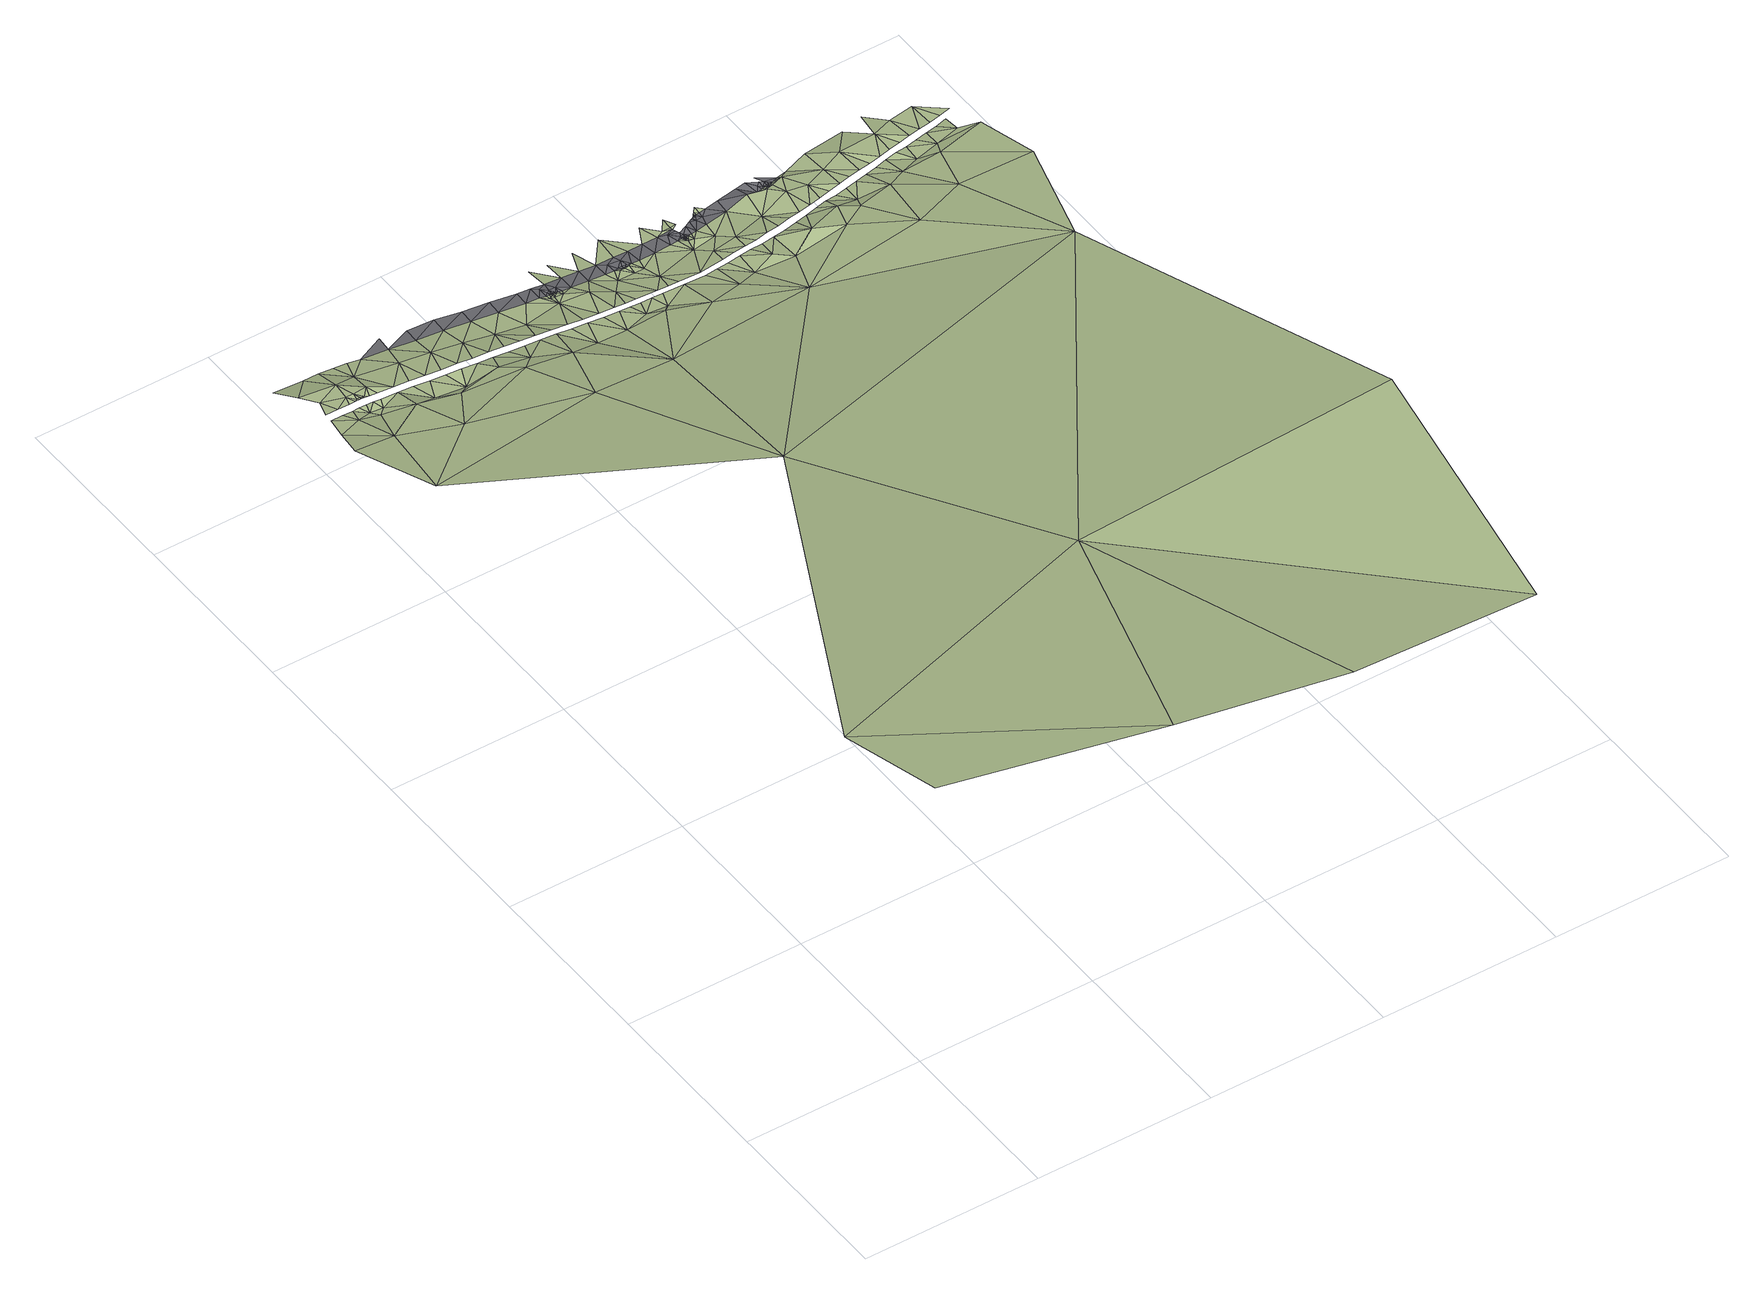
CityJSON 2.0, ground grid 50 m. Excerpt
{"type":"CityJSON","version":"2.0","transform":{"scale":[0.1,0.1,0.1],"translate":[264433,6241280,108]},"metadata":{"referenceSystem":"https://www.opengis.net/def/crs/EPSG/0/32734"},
"CityObjects":{
"terrain1":{"type":"TINRelief","geometry":[{"type":"CompositeSurface","lod":"1","boundaries":[[[0,1,2]],[[1,3,2]],[[4,5,6]],[[7,6,5]],[[4,8,5]],[[9,10,7]],[[7,5,9]],[[9,11,10]],[[12,13,14]],[[15,2,3]],[[9,16,11]],[[5,17,9]],[[18,19,20]],[[14,21,20]],[[13,22,14]],[[23,16,9]],[[24,22,13]],[[9,17,23]],[[25,16,23]],[[21,14,22]],[[20,21,18]],[[5,26,17]],[[22,24,27]],[[23,28,25]],[[8,26,5]],[[22,27,29]],[[23,17,30]],[[29,27,31]],[[32,22,29]],[[33,28,23]],[[22,32,21]],[[34,29,31]],[[34,32,29]],[[33,23,30]],[[31,35,34]],[[35,36,34]],[[34,36,32]],[[30,17,26]],[[37,36,35]],[[8,4,38]],[[39,21,32]],[[33,30,40]],[[39,32,36]],[[18,21,41]],[[36,37,39]],[[39,37,42]],[[43,40,30]],[[26,43,30]],[[21,39,44]],[[41,21,44]],[[45,39,42]],[[8,46,26]],[[44,39,45]],[[47,41,44]],[[26,48,43]],[[15,38,4]],[[49,47,44]],[[26,46,48]],[[43,48,50]],[[51,44,45]],[[44,52,49]],[[45,53,51]],[[50,48,54]],[[52,44,51]],[[3,1,55]],[[48,46,56]],[[8,57,46]],[[58,51,53]],[[56,54,48]],[[59,54,56]],[[52,51,60]],[[38,57,8]],[[51,58,61]],[[46,62,56]],[[61,58,63]],[[64,59,56]],[[60,51,61]],[[61,63,65]],[[46,57,62]],[[56,66,64]],[[66,56,62]],[[61,67,60]],[[68,61,65]],[[68,65,69]],[[70,66,62]],[[71,67,61]],[[72,62,57]],[[73,68,69]],[[71,61,68]],[[62,72,70]],[[74,57,38]],[[15,75,38]],[[72,76,70]],[[57,74,72]],[[68,73,77]],[[73,78,77]],[[76,72,79]],[[80,71,68]],[[68,77,80]],[[81,77,78]],[[82,79,72]],[[38,75,74]],[[82,72,74]],[[77,81,83]],[[84,82,74]],[[85,80,77]],[[77,83,86]],[[85,77,86]],[[87,84,74]],[[75,87,74]],[[86,83,88]],[[84,87,89]],[[86,88,90]],[[91,3,55]],[[92,85,86]],[[87,93,89]],[[75,94,87]],[[95,86,90]],[[87,94,93]],[[92,86,95]],[[75,15,96]],[[97,95,90]],[[93,94,98]],[[95,99,92]],[[100,94,75]],[[101,95,97]],[[95,102,99]],[[102,103,99]],[[94,104,98]],[[95,105,102]],[[106,103,102]],[[102,107,106]],[[107,102,105]],[[105,95,108]],[[109,106,107]],[[110,107,105]],[[101,111,95]],[[107,110,109]],[[110,105,112]],[[109,110,113]],[[110,112,113]],[[112,105,108]],[[104,94,114]],[[115,113,112]],[[108,95,111]],[[115,112,108]],[[116,111,101]],[[117,115,108]],[[3,118,15]],[[119,100,75]],[[114,94,100]],[[117,108,120]],[[120,108,111]],[[121,104,114]],[[122,123,124]],[[111,116,125]],[[116,126,125]],[[114,127,121]],[[128,120,111]],[[100,129,114]],[[130,125,126]],[[125,128,111]],[[127,114,131]],[[131,114,129]],[[132,133,122]],[[125,130,134]],[[100,119,129]],[[135,128,125]],[[75,96,119]],[[129,136,131]],[[135,125,134]],[[128,135,137]],[[138,136,129]],[[139,132,140]],[[129,119,138]],[[141,137,135]],[[142,141,135]],[[134,143,135]],[[142,135,144]],[[143,134,145]],[[146,141,142]],[[144,135,143]],[[144,147,142]],[[147,146,142]],[[148,3,91]],[[147,149,146]],[[143,145,150]],[[151,147,144]],[[147,151,149]],[[138,119,152]],[[140,153,154]],[[149,151,155]],[[151,144,156]],[[144,143,156]],[[155,151,156]],[[157,143,150]],[[158,155,156]],[[154,153,159]],[[143,160,156]],[[152,161,138]],[[96,15,118]],[[96,152,119]],[[156,160,158]],[[159,162,154]],[[161,152,163]],[[143,157,164]],[[143,164,160]],[[163,152,165]],[[165,152,96]],[[166,157,167]],[[163,165,168]],[[169,160,164]],[[162,170,171]],[[164,157,166]],[[169,164,172]],[[165,173,168]],[[174,171,170]],[[167,175,166]],[[176,172,164]],[[170,177,174]],[[176,178,172]],[[179,176,164]],[[178,180,181]],[[178,176,180]],[[118,3,148]],[[165,96,182]],[[181,180,183]],[[165,184,173]],[[176,185,180]],[[186,183,180]],[[186,180,187]],[[185,187,180]],[[188,183,186]],[[189,174,177]],[[186,187,190]],[[190,188,186]],[[191,187,185]],[[191,190,187]],[[176,179,185]],[[192,188,190]],[[191,192,190]],[[164,166,193]],[[166,175,194]],[[185,195,191]],[[192,191,195]],[[189,196,174]],[[179,195,185]],[[197,189,177]],[[164,193,179]],[[195,179,198]],[[197,199,189]],[[189,199,196]],[[200,173,184]],[[201,198,179]],[[182,184,165]],[[194,202,166]],[[193,166,202]],[[201,179,193]],[[203,200,184]],[[201,193,204]],[[202,194,205]],[[203,184,206]],[[182,206,184]],[[207,208,209]],[[205,210,202]],[[211,207,209]],[[212,182,96]],[[213,211,209]],[[213,214,211]],[[215,193,202]],[[216,214,213]],[[216,217,214]],[[204,193,215]],[[216,218,217]],[[218,219,217]],[[219,218,220]],[[221,206,182]],[[222,202,210]],[[215,202,222]],[[223,206,221]],[[222,210,224]],[[212,221,182]],[[225,223,221]],[[96,226,212]],[[224,227,222]],[[228,215,222]],[[225,221,229]],[[230,222,227]],[[212,231,221]],[[221,231,229]],[[222,232,228]],[[230,233,222]],[[233,232,222]],[[228,232,234]],[[118,226,96]],[[235,233,230]],[[236,229,231]],[[234,232,237]],[[238,231,212]],[[232,239,237]],[[240,232,233]],[[239,232,240]],[[236,231,241]],[[242,237,239]],[[243,239,240]],[[238,212,226]],[[233,235,244]],[[243,242,239]],[[233,245,240]],[[242,243,246]],[[240,247,243]],[[246,243,247]],[[244,235,248]],[[245,247,240]],[[249,246,247]],[[245,233,244]],[[247,245,249]],[[250,241,231]],[[238,250,231]],[[249,245,251]],[[244,248,252]],[[250,253,241]],[[245,254,251]],[[244,255,245]],[[256,244,252]],[[226,257,238]],[[250,258,253]],[[255,254,245]],[[238,257,250]],[[256,255,244]],[[259,258,250]],[[259,250,257]],[[256,260,255]],[[254,255,261]],[[226,262,257]],[[263,255,260]],[[264,259,257]],[[262,226,118]],[[265,261,255]],[[255,263,265]],[[264,257,266]],[[265,263,267]],[[266,257,262]],[[264,266,268]],[[269,261,265]],[[270,265,267]],[[266,271,268]],[[270,272,265]],[[273,271,266]],[[266,262,274]],[[265,272,269]],[[275,271,273]],[[270,276,272]],[[118,277,262]],[[273,266,274]],[[275,273,278]],[[272,276,279]],[[280,272,279]],[[273,281,278]],[[277,274,262]],[[281,273,274]],[[272,280,282]],[[278,281,283]],[[284,272,282]],[[283,281,285]],[[286,282,280]],[[274,287,281]],[[288,285,281]],[[289,282,286]],[[277,287,274]],[[285,288,290]],[[289,286,291]],[[281,287,288]],[[288,292,290]],[[291,293,289]],[[289,293,294]]]}]},
"road1":{"type":"Road","attributes":{"highway":"primary","name":"Philip Kgosana Drive","surface":"asphalt","lanes":2,"width":4.4,"oneway":"yes"},"geometry":[{"type":"MultiSurface","lod":"1","boundaries":[[[295,52,60]],[[67,296,60]],[[67,297,296]],[[297,67,71]],[[71,298,297]],[[298,71,80]],[[80,299,298]],[[299,80,85]],[[85,300,299]],[[300,85,92]],[[301,300,92]],[[301,92,99]],[[99,302,301]],[[99,103,302]],[[106,303,103]],[[103,303,302]],[[303,106,304]],[[106,109,304]],[[302,303,305]],[[302,124,301]],[[305,303,304]],[[304,109,306]],[[304,306,305]],[[109,113,306]],[[307,306,113]],[[124,302,305]],[[305,306,307]],[[113,115,307]],[[307,308,305]],[[308,307,115]],[[305,308,124]],[[117,308,115]],[[120,308,117]],[[122,124,308]],[[120,122,308]],[[120,132,122]],[[120,128,132]],[[128,140,132]],[[140,128,137]],[[309,140,137]],[[309,137,141]],[[310,309,141]],[[153,140,309]],[[310,141,146]],[[311,309,310]],[[312,310,146]],[[146,149,312]],[[311,310,312]],[[153,309,311]],[[149,313,312]],[[312,313,311]],[[149,155,313]],[[155,311,313]],[[159,153,311]],[[311,155,159]],[[155,158,159]],[[158,162,159]],[[158,160,162]],[[160,170,162]],[[160,169,170]],[[169,314,170]],[[169,172,314]],[[177,170,314]],[[315,314,172]],[[172,178,315]],[[315,316,314]],[[178,181,317]],[[315,178,317]],[[177,314,318]],[[314,316,318]],[[181,183,317]],[[317,319,315]],[[183,320,317]],[[320,183,188]],[[320,319,317]],[[321,320,188]],[[320,321,319]],[[319,322,315]],[[192,321,188]],[[323,319,321]],[[192,323,321]],[[315,322,316]],[[322,319,323]],[[195,323,192]],[[195,322,323]],[[322,195,198]],[[324,316,322]],[[324,322,198]],[[324,198,201]],[[201,325,324]],[[325,201,326]],[[201,204,326]],[[325,326,327]],[[326,328,327]],[[328,326,329]],[[328,329,208]],[[326,204,330]],[[208,329,209]],[[329,213,209]],[[330,329,326]],[[216,213,329]],[[216,329,330]],[[216,330,218]],[[215,330,204]],[[220,218,330]],[[215,220,330]],[[220,215,331]],[[331,215,228]],[[332,331,228]],[[332,228,234]],[[333,332,234]],[[234,334,333]],[[237,334,234]],[[335,333,334]],[[334,237,336]],[[336,335,334]],[[336,237,242]],[[337,336,242]],[[335,336,338]],[[336,337,338]],[[242,246,337]],[[337,246,339]],[[337,339,338]],[[339,246,249]],[[249,338,339]],[[338,251,340]],[[249,251,338]]]}]}
},
"vertices":[
[88,61,799],[744,12,697],[28,356,770],[1014,806,550],[42,2099,249],[115,2381,159],[6,2388,161],[39,2493,116],[258,2295,189],[104,2516,113],[55,2560,102],[89,2561,101],[54,2582,105],[89,2583,104],[71,2632,98],[694,1582,399],[117,2561,100],[163,2508,105],[111,2761,50],[26,2762,55],[36,2672,101],[140,2665,95],[131,2609,102],[148,2534,100],[123,2584,102],[137,2562,100],[235,2461,139],[140,2584,102],[157,2562,100],[148,2589,102],[185,2530,99],[157,2584,102],[152,2609,102],[177,2561,99],[158,2590,102],[159,2584,102],[170,2589,100],[181,2583,100],[569,2195,204],[192,2614,100],[197,2559,99],[154,2760,50],[203,2581,100],[245,2556,98],[208,2689,66],[246,2578,99],[346,2437,134],[197,2759,47],[306,2489,99],[234,2755,46],[288,2553,97],[318,2659,77],[271,2751,44],[290,2575,97],[332,2549,96],[1260,4,606],[393,2483,94],[520,2417,142],[333,2571,96],[376,2546,94],[345,2743,43],[405,2650,73],[480,2473,121],[377,2568,94],[419,2543,93],[421,2565,93],[463,2540,90],[419,2735,40],[492,2642,64],[464,2562,90],[506,2536,90],[493,2727,40],[567,2467,111],[508,2558,90],[650,2408,130],[797,2199,189],[550,2533,88],[579,2635,52],[551,2555,88],[594,2530,86],[567,2719,36],[595,2552,86],[637,2527,86],[638,2549,84],[681,2524,84],[641,2710,34],[666,2629,42],[740,2434,93],[682,2546,81],[724,2520,82],[726,2542,79],[1848,88,485],[715,2702,31],[768,2517,80],[828,2438,86],[778,2653,35],[1246,2280,126],[769,2539,75],[812,2514,77],[752,2698,31],[931,2426,105],[813,2536,73],[774,2682,29],[770,2696,29],[855,2511,77],[785,2682,29],[780,2695,29],[784,2692,29],[805,2675,35],[789,2694,29],[789,2692,29],[847,2627,55],[796,2691,29],[790,2694,29],[901,2464,80],[802,2693,29],[856,2533,73],[814,2692,27],[1827,2007,213],[1030,2374,120],[838,2691,27],[886,2510,75],[841,2735,22],[799,2811,6],[793,2738,24],[903,2596,50],[887,2532,70],[917,2510,73],[886,2688,25],[963,2463,75],[917,2532,68],[948,2509,73],[889,2732,20],[849,2807,4],[979,2531,65],[944,2648,27],[979,2509,71],[934,2685,23],[1041,2508,69],[922,2808,3],[936,2728,18],[959,2683,23],[970,2675,25],[1026,2589,42],[993,2647,25],[1009,2530,65],[983,2681,21],[984,2674,25],[1964,869,528],[985,2681,21],[1040,2530,63],[997,2675,25],[1135,2412,95],[984,2725,21],[1001,2812,3],[1008,2683,21],[1022,2650,23],[1101,2529,61],[1031,2684,19],[1028,2728,15],[1078,2686,17],[1103,2507,67],[1072,2730,13],[1139,2512,65],[1159,2639,20],[1203,2447,70],[1184,2592,40],[1173,2539,58],[1175,2517,63],[1124,2689,16],[1117,2732,12],[1103,2789,6],[1147,2690,16],[1211,2522,63],[1138,2743,12],[1209,2544,58],[1169,2678,14],[1161,2735,12],[1158,2691,16],[1182,2672,19],[1166,2687,14],[1164,2691,14],[1316,2438,71],[1167,2691,14],[1273,2476,71],[1172,2683,14],[1168,2690,14],[1169,2687,14],[1170,2691,14],[1162,2744,10],[1170,2690,14],[1172,2688,14],[1172,2691,14],[1230,2652,19],[1245,2549,56],[1180,2693,14],[1166,2781,5],[1164,2735,10],[1189,2694,14],[1179,2746,10],[1247,2527,61],[1205,2697,14],[1255,2603,40],[1284,2533,54],[1238,2702,13],[1281,2554,54],[1320,2538,54],[1231,2747,9],[1230,2746,9],[1232,2746,9],[1316,2560,54],[1233,2749,9],[1462,2436,99],[1235,2747,9],[1235,2752,9],[1304,2714,12],[1240,2747,9],[1240,2758,9],[1250,2749,9],[1251,2771,9],[1269,2752,9],[1385,2472,98],[1359,2645,20],[1356,2543,54],[1352,2565,54],[1392,2548,56],[1593,2317,136],[1388,2570,56],[1371,2725,24],[1427,2556,55],[1422,2578,52],[1490,2517,82],[1418,2707,30],[1440,2659,48],[1404,2730,9],[1457,2585,52],[1461,2564,55],[1420,2733,9],[1534,2483,87],[1429,2730,9],[1437,2712,30],[1495,2572,54],[1437,2736,9],[1438,2732,9],[1496,2650,47],[1467,2718,36],[1438,2736,9],[1447,2734,9],[1491,2593,50],[1455,2740,9],[1558,2532,57],[1471,2744,10],[1525,2601,49],[1530,2579,49],[1503,2751,10],[1561,2680,39],[1560,2609,49],[1637,2507,83],[1564,2587,47],[1598,2595,47],[1594,2617,47],[1568,2767,20],[1754,2389,113],[1628,2625,45],[1633,2603,45],[1627,2708,41],[1700,2546,63],[1663,2633,42],[1667,2611,44],[1697,2797,2],[1697,2640,42],[1701,2619,44],[1734,2715,38],[1764,2580,44],[1808,2546,70],[1736,2627,44],[1731,2648,40],[1958,2373,124],[1770,2635,38],[1766,2656,38],[1800,2664,38],[1833,2595,46],[1796,2742,29],[1804,2642,38],[1762,2813,4],[1839,2650,35],[1834,2672,35],[1946,2577,71],[1902,2611,49],[1869,2754,27],[1873,2658,33],[1869,2680,31],[1907,2666,33],[1903,2687,31],[1937,2695,30],
[349,2787,41],[423,2779,35],[497,2771,38],[571,2762,33],[645,2754,31],[719,2746,26],[756,2742,26],[770,2725,29],[779,2705,29],[784,2697,29],[787,2710,29],[789,2697,29],[796,2696,29],[806,2710,29],[956,2710,23],[971,2687,21],[992,2707,21],[984,2688,21],[997,2687,21],[1139,2722,16],[1162,2701,14],[1169,2713,14],[1166,2694,14],[1164,2725,14],[1169,2696,14],[1168,2692,14],[1170,2692,14],[1173,2704,14],[1172,2695,14],[1193,2724,14],[1211,2735,10],[1229,2731,9],[1221,2740,9],[1225,2743,9],[1234,2743,9],[1247,2733,9],[1309,2759,9],[1369,2769,9],[1399,2774,9],[1417,2748,9],[1428,2758,9],[1428,2738,9],[1437,2740,9],[1439,2753,9],[1446,2741,9],[1429,2779,5]
]}
